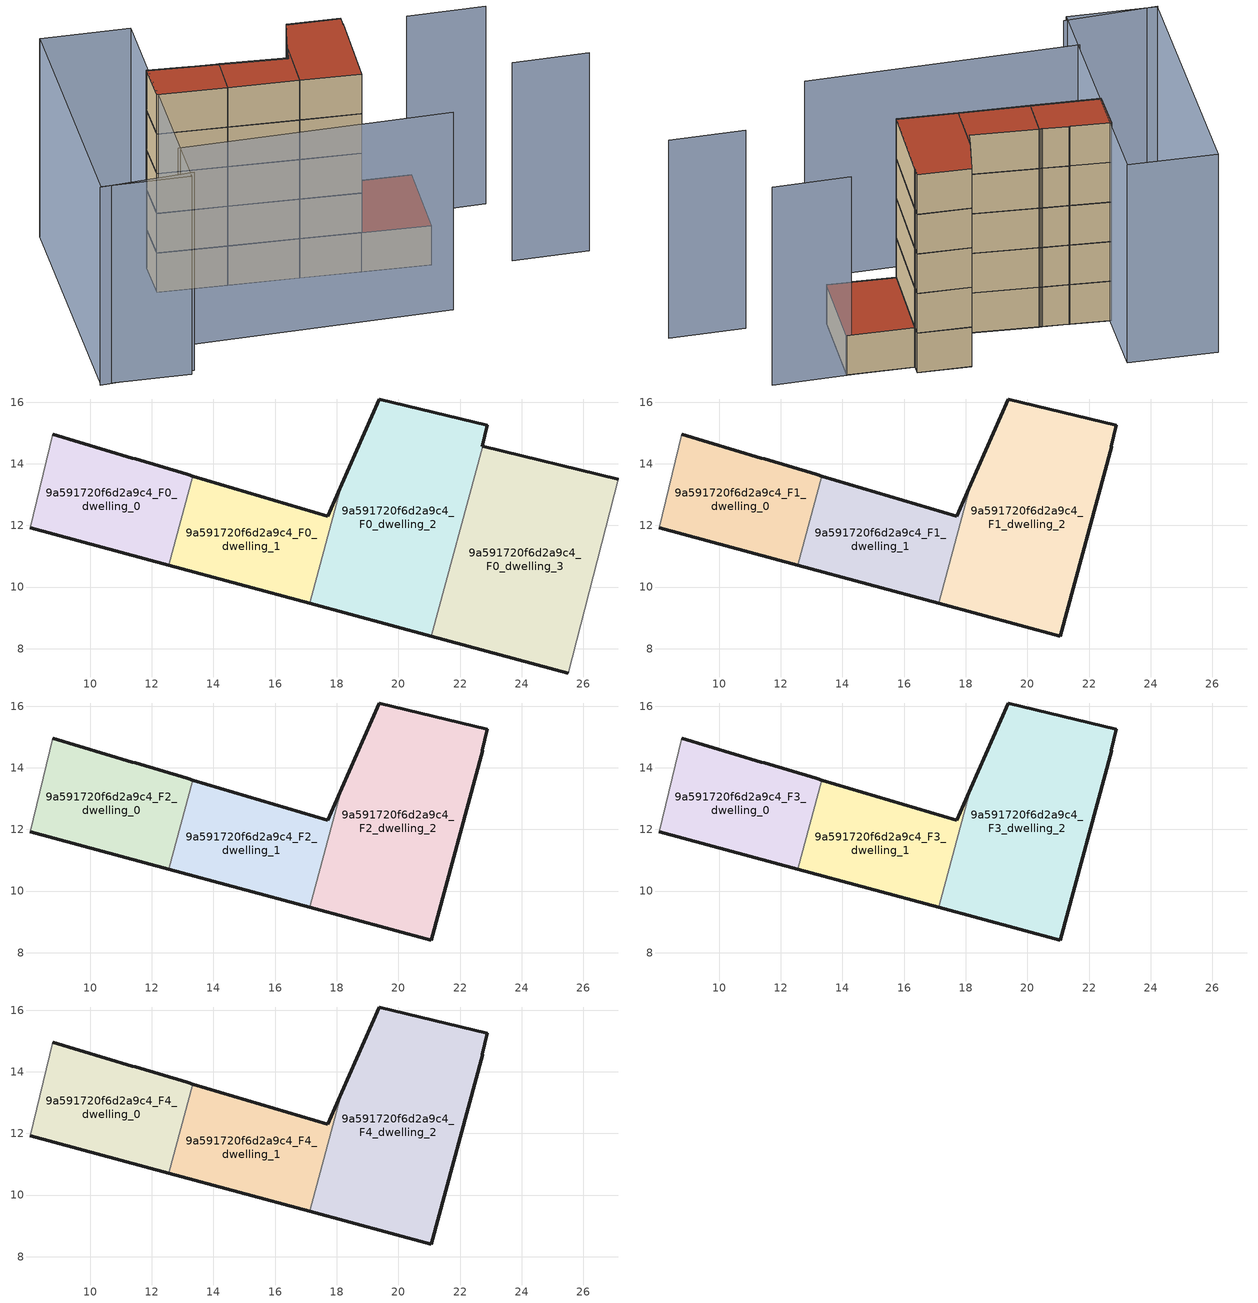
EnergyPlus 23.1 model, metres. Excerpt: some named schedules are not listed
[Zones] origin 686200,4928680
9a591720f6d2a9c4_F0_dwelling_0
 floor ground (EU_floor_Construction): 12.56,10.72 13.33,13.6 13.19,13.64 13.14,13.66 11.47,14.16 11.37,14.19 8.78,14.96 8.06,11.93 z0
 wall outside (EU_wall_Construction): 8.78,14.96 11.37,14.19 11.47,14.16 13.14,13.66 13.19,13.64 13.33,13.6 / 12.56,10.72 8.06,11.93 z0:3
 wall adiabatic (EU_wall_Construction): 8.06,11.93 8.78,14.96 z0:3
 wall to 9a591720f6d2a9c4_F0_dwelling_1 (EU_wall_Construction): 13.33,13.6 12.56,10.72 z0:3
9a591720f6d2a9c4_F0_dwelling_1
 floor ground (EU_floor_Construction): 17.13,9.48 18.17,13.34 17.71,12.29 13.33,13.6 12.56,10.72 z0
 wall outside (EU_wall_Construction): 17.13,9.48 12.56,10.72 / 13.33,13.6 17.71,12.29 18.17,13.34 z0:3
 wall to 9a591720f6d2a9c4_F0_dwelling_2 (EU_wall_Construction): 18.17,13.34 17.13,9.48 z0:3
9a591720f6d2a9c4_F0_dwelling_2
 floor ground (EU_floor_Construction): 21.07,8.41 22.74,14.57 22.72,14.57 22.89,15.25 19.39,16.1 18.17,13.34 17.13,9.48 z0
 wall outside (EU_wall_Construction): 21.07,8.41 17.13,9.48 / 18.17,13.34 19.39,16.1 22.89,15.25 22.72,14.57 22.74,14.57 z0:3
 wall to 9a591720f6d2a9c4_F0_dwelling_3 (EU_wall_Construction): 22.74,14.57 21.08,8.41 z0:3
9a591720f6d2a9c4_F0_dwelling_3
 floor ground (EU_floor_Construction): 25.51,7.21 27.13,13.5 22.74,14.57 21.07,8.41 z0
 wall outside (EU_wall_Construction): 25.51,7.21 21.07,8.41 / 22.74,14.57 27.13,13.5 z0:3
 wall adiabatic (EU_wall_Construction): 27.13,13.5 25.51,7.21 z0:3
 roof outside (EU_roof_Construction): 27.13,13.5 25.51,7.21 21.07,8.41 22.74,14.57 z3
9a591720f6d2a9c4_F1_dwelling_0
 floor to 9a591720f6d2a9c4_F0_dwelling_0 (EU_floor_Construction): 12.56,10.72 13.33,13.6 13.19,13.64 13.14,13.66 11.47,14.16 11.37,14.19 8.78,14.96 8.06,11.93 z3
 wall outside (EU_wall_Construction): 8.78,14.96 11.37,14.19 11.47,14.16 13.14,13.66 13.19,13.64 13.33,13.6 / 12.56,10.72 8.06,11.93 z3:6
 wall adiabatic (EU_wall_Construction): 8.06,11.93 8.78,14.96 z3:6
 wall to 9a591720f6d2a9c4_F1_dwelling_1 (EU_wall_Construction): 13.33,13.6 12.56,10.72 z3:6
9a591720f6d2a9c4_F1_dwelling_1
 floor to 9a591720f6d2a9c4_F0_dwelling_1 (EU_floor_Construction): 17.13,9.48 18.17,13.34 17.71,12.29 13.33,13.6 12.56,10.72 z3
 wall outside (EU_wall_Construction): 17.13,9.48 12.56,10.72 / 13.33,13.6 17.71,12.29 18.17,13.34 z3:6
 wall to 9a591720f6d2a9c4_F1_dwelling_2 (EU_wall_Construction): 18.17,13.34 17.13,9.48 z3:6
9a591720f6d2a9c4_F1_dwelling_2
 floor to 9a591720f6d2a9c4_F0_dwelling_2 (EU_floor_Construction): 21.07,8.41 22.74,14.57 22.72,14.57 22.89,15.25 19.39,16.1 18.17,13.34 17.13,9.48 z3
 wall outside (EU_wall_Construction): 18.17,13.34 19.39,16.1 22.89,15.25 22.72,14.57 22.74,14.57 21.07,8.41 17.13,9.48 z3:6
9a591720f6d2a9c4_F2_dwelling_0
 floor to 9a591720f6d2a9c4_F1_dwelling_0 (EU_floor_Construction): 12.56,10.72 13.33,13.6 13.19,13.64 13.14,13.66 11.47,14.16 11.37,14.19 8.78,14.96 8.06,11.93 z6
 wall outside (EU_wall_Construction): 8.78,14.96 11.37,14.19 11.47,14.16 13.14,13.66 13.19,13.64 13.33,13.6 / 12.56,10.72 8.06,11.93 z6:9
 wall adiabatic (EU_wall_Construction): 8.06,11.93 8.78,14.96 z6:9
 wall to 9a591720f6d2a9c4_F2_dwelling_1 (EU_wall_Construction): 13.33,13.6 12.56,10.72 z6:9
9a591720f6d2a9c4_F2_dwelling_1
 floor to 9a591720f6d2a9c4_F1_dwelling_1 (EU_floor_Construction): 17.13,9.48 18.17,13.34 17.71,12.29 13.33,13.6 12.56,10.72 z6
 wall outside (EU_wall_Construction): 17.13,9.48 12.56,10.72 / 13.33,13.6 17.71,12.29 18.17,13.34 z6:9
 wall to 9a591720f6d2a9c4_F2_dwelling_2 (EU_wall_Construction): 18.17,13.34 17.13,9.48 z6:9
9a591720f6d2a9c4_F2_dwelling_2
 floor to 9a591720f6d2a9c4_F1_dwelling_2 (EU_floor_Construction): 21.07,8.41 22.74,14.57 22.72,14.57 22.89,15.25 19.39,16.1 18.17,13.34 17.13,9.48 z6
 wall outside (EU_wall_Construction): 18.17,13.34 19.39,16.1 22.89,15.25 22.72,14.57 22.74,14.57 21.07,8.41 17.13,9.48 z6:9
9a591720f6d2a9c4_F3_dwelling_0
 floor to 9a591720f6d2a9c4_F2_dwelling_0 (EU_floor_Construction): 12.56,10.72 13.33,13.6 13.19,13.64 13.14,13.66 11.47,14.16 11.37,14.19 8.78,14.96 8.06,11.93 z9
 wall outside (EU_wall_Construction): 8.78,14.96 11.37,14.19 11.47,14.16 13.14,13.66 13.19,13.64 13.33,13.6 / 12.56,10.72 8.06,11.93 z9:12
 wall adiabatic (EU_wall_Construction): 8.06,11.93 8.78,14.96 z9:12
 wall to 9a591720f6d2a9c4_F3_dwelling_1 (EU_wall_Construction): 13.33,13.6 12.56,10.72 z9:12
9a591720f6d2a9c4_F3_dwelling_1
 floor to 9a591720f6d2a9c4_F2_dwelling_1 (EU_floor_Construction): 17.13,9.48 18.17,13.34 17.71,12.29 13.33,13.6 12.56,10.72 z9
 wall outside (EU_wall_Construction): 17.13,9.48 12.56,10.72 / 13.33,13.6 17.71,12.29 18.17,13.34 z9:12
 wall to 9a591720f6d2a9c4_F3_dwelling_2 (EU_wall_Construction): 18.17,13.34 17.13,9.48 z9:12
9a591720f6d2a9c4_F3_dwelling_2
 floor to 9a591720f6d2a9c4_F2_dwelling_2 (EU_floor_Construction): 21.07,8.41 22.74,14.57 22.72,14.57 22.89,15.25 19.39,16.1 18.17,13.34 17.13,9.48 z9
 wall outside (EU_wall_Construction): 18.17,13.34 19.39,16.1 22.89,15.25 22.72,14.57 22.74,14.57 21.07,8.41 17.13,9.48 z9:12
9a591720f6d2a9c4_F4_dwelling_0
 floor to 9a591720f6d2a9c4_F3_dwelling_0 (EU_floor_Construction): 12.56,10.72 13.33,13.6 13.19,13.64 13.14,13.66 11.47,14.16 11.37,14.19 8.78,14.96 8.06,11.93 z12
 wall outside (EU_wall_Construction): 8.78,14.96 11.37,14.19 11.47,14.16 13.14,13.66 13.19,13.64 13.33,13.6 / 12.56,10.72 8.06,11.93 z12:15
 wall adiabatic (EU_wall_Construction): 8.06,11.93 8.78,14.96 z12:15
 wall to 9a591720f6d2a9c4_F4_dwelling_1 (EU_wall_Construction): 13.33,13.6 12.56,10.72 z12:15
 roof outside (EU_roof_Construction): 13.14,13.66 13.19,13.64 13.33,13.6 12.56,10.72 8.06,11.93 8.78,14.96 11.37,14.19 11.47,14.16 z15
9a591720f6d2a9c4_F4_dwelling_1
 floor to 9a591720f6d2a9c4_F3_dwelling_1 (EU_floor_Construction): 17.13,9.48 18.17,13.34 17.71,12.29 13.33,13.6 12.56,10.72 z12
 wall outside (EU_wall_Construction): 17.13,9.48 12.56,10.72 / 13.33,13.6 17.71,12.29 18.17,13.34 z12:15
 wall to 9a591720f6d2a9c4_F4_dwelling_2 (EU_wall_Construction): 18.17,13.34 17.13,9.48 z12:15
 roof outside (EU_roof_Construction): 18.17,13.34 17.13,9.48 12.56,10.72 13.33,13.6 17.71,12.29 z15
9a591720f6d2a9c4_F4_dwelling_2
 floor to 9a591720f6d2a9c4_F3_dwelling_2 (EU_floor_Construction): 21.07,8.41 22.74,14.57 22.72,14.57 22.89,15.25 19.39,16.1 18.17,13.34 17.13,9.48 z12
 wall outside (EU_wall_Construction): 18.17,13.34 19.39,16.1 22.89,15.25 22.72,14.57 22.74,14.57 21.07,8.41 17.13,9.48 z12:15
 roof outside (EU_roof_Construction): 22.89,15.25 22.72,14.57 22.74,14.57 21.07,8.41 17.13,9.48 18.17,13.34 19.39,16.1 z15
shading: 6.39,5.36 24.34,1.62 / -0.24,3.28 6.03,2.24 / 30.42,5.41 35.46,4.38 / 26.83,13.56 31.98,12.49 / 10.15,20.04 5.68,1.88 / 5.68,1.88 -0.17,3.32 / -0.17,3.32 4.3,21.48 / 4.3,21.48 10.15,20.04 z0:15
[Building]
EU S2 Campaign: North Axis=0; Terrain=City; Solar Distribution=FullExterior
[Site:Location]
Bologna: Latitude=44.5; Longitude=11.25; Time Zone=1; Elevation=37
[SizingPeriod:WeatherFileDays]
AnnualSizingPeriod: Begin Month=1; Begin Day of Month=1; End Month=12; End Day of Month=31; Day of Week for Start Day=Monday; Use Weather File Daylight Saving Period=No; Use Weather File Rain and Snow Indicators=No
[MATERIAL]
EU_InternalMass_Material: Roughness=MediumRough; Thickness=0.1; Conductivity=1; Density=1800; Specific Heat=900; Thermal Absorptance=0.9; Solar Absorptance=0.7; Visible Absorptance=0.7
[MATERIAL:NOMASS] Roughness=MediumRough; Thermal Absorptance=0.9; Solar Absorptance=0.7; Visible Absorptance=0.7
Name | Thermal Resistance
EU_wall_NoMass | 0.905828
EU_roof_NoMass | 0.37593
EU_floor_NoMass | 0.67114
[CONSTRUCTION]
EU_wall_Construction: EU_wall_NoMass
EU_roof_Construction: EU_roof_NoMass
EU_floor_Construction: EU_floor_NoMass
EU_InternalMass_Construction: EU_InternalMass_Material
[ZONE] Type=1; Multiplier=1; Ceiling Height=autocalculate; Floor Area=autocalculate; Part of Total Floor Area=Yes
Name | Volume
9a591720f6d2a9c4_F0_dwelling_0 | 43.0488
9a591720f6d2a9c4_F1_dwelling_0; 9a591720f6d2a9c4_F2_dwelling_0; 9a591720f6d2a9c4_F3_dwelling_0; 9a591720f6d2a9c4_F4_dwelling_0 | 43.0466
9a591720f6d2a9c4_F0_dwelling_1; 9a591720f6d2a9c4_F1_dwelling_1; 9a591720f6d2a9c4_F2_dwelling_1; 9a591720f6d2a9c4_F3_dwelling_1; 9a591720f6d2a9c4_F4_dwelling_1 | 41.8433
9a591720f6d2a9c4_F0_dwelling_2 | 84.1165
9a591720f6d2a9c4_F1_dwelling_2; 9a591720f6d2a9c4_F2_dwelling_2; 9a591720f6d2a9c4_F3_dwelling_2; 9a591720f6d2a9c4_F4_dwelling_2 | 84.1179
9a591720f6d2a9c4_F0_dwelling_3 | 87.9463
[INTERNALMASS] Construction=EU_InternalMass_Construction
Name | Zone or ZoneList | Surface Area
9a591720f6d2a9c4_F0_dwelling_0_EU_InternalMass | 9a591720f6d2a9c4_F0_dwelling_0 | 14.3484
9a591720f6d2a9c4_F0_dwelling_1_EU_InternalMass | 9a591720f6d2a9c4_F0_dwelling_1 | 13.9479
9a591720f6d2a9c4_F0_dwelling_2_EU_InternalMass | 9a591720f6d2a9c4_F0_dwelling_2 | 28.0405
9a591720f6d2a9c4_F0_dwelling_3_EU_InternalMass | 9a591720f6d2a9c4_F0_dwelling_3 | 29.3158
9a591720f6d2a9c4_F1_dwelling_0_EU_InternalMass | 9a591720f6d2a9c4_F1_dwelling_0 | 18.147
9a591720f6d2a9c4_F1_dwelling_1_EU_InternalMass | 9a591720f6d2a9c4_F1_dwelling_1 | 33.8113
9a591720f6d2a9c4_F1_dwelling_2_EU_InternalMass | 9a591720f6d2a9c4_F1_dwelling_2 | 33.7007
9a591720f6d2a9c4_F2_dwelling_0_EU_InternalMass | 9a591720f6d2a9c4_F2_dwelling_0 | 18.147
9a591720f6d2a9c4_F2_dwelling_1_EU_InternalMass | 9a591720f6d2a9c4_F2_dwelling_1 | 33.8113
9a591720f6d2a9c4_F2_dwelling_2_EU_InternalMass | 9a591720f6d2a9c4_F2_dwelling_2 | 33.7007
9a591720f6d2a9c4_F3_dwelling_0_EU_InternalMass | 9a591720f6d2a9c4_F3_dwelling_0 | 18.147
9a591720f6d2a9c4_F3_dwelling_1_EU_InternalMass | 9a591720f6d2a9c4_F3_dwelling_1 | 33.8113
9a591720f6d2a9c4_F3_dwelling_2_EU_InternalMass | 9a591720f6d2a9c4_F3_dwelling_2 | 33.7007
9a591720f6d2a9c4_F4_dwelling_0_EU_InternalMass | 9a591720f6d2a9c4_F4_dwelling_0 | 18.147
9a591720f6d2a9c4_F4_dwelling_1_EU_InternalMass | 9a591720f6d2a9c4_F4_dwelling_1 | 33.8113
9a591720f6d2a9c4_F4_dwelling_2_EU_InternalMass | 9a591720f6d2a9c4_F4_dwelling_2 | 33.7007
[OTHEREQUIPMENT] Fuel Type=Electricity; Design Level Calculation Method=Watts/Area; Power per Zone Floor Area=1; Fraction Latent=0; Fraction Radiant=0; Fraction Lost=0; Carbon Dioxide Generation Rate=0; EndUse Subcategory=EU_Step8_InternalGains
Name | Zone or ZoneList or Space or SpaceList | Schedule
EU_Step8_InternalGain_9a591720f6d2a9c4_F0_dwelling_0_f000 | 9a591720f6d2a9c4_F0_dwelling_0 | EU_Step8_GainSchedule_9a591720f6d2a9c4_F0_dwelling_0_f000
EU_Step8_InternalGain_9a591720f6d2a9c4_F0_dwelling_1_f000 | 9a591720f6d2a9c4_F0_dwelling_1 | EU_Step8_GainSchedule_9a591720f6d2a9c4_F0_dwelling_1_f000
EU_Step8_InternalGain_9a591720f6d2a9c4_F0_dwelling_2_f000 | 9a591720f6d2a9c4_F0_dwelling_2 | EU_Step8_GainSchedule_9a591720f6d2a9c4_F0_dwelling_2_f000
EU_Step8_InternalGain_9a591720f6d2a9c4_F0_dwelling_3_f000 | 9a591720f6d2a9c4_F0_dwelling_3 | EU_Step8_GainSchedule_9a591720f6d2a9c4_F0_dwelling_3_f000
EU_Step8_InternalGain_9a591720f6d2a9c4_F1_dwelling_0_f000 | 9a591720f6d2a9c4_F1_dwelling_0 | EU_Step8_GainSchedule_9a591720f6d2a9c4_F1_dwelling_0_f000
EU_Step8_InternalGain_9a591720f6d2a9c4_F1_dwelling_1_f000 | 9a591720f6d2a9c4_F1_dwelling_1 | EU_Step8_GainSchedule_9a591720f6d2a9c4_F1_dwelling_1_f000
EU_Step8_InternalGain_9a591720f6d2a9c4_F1_dwelling_2_f000 | 9a591720f6d2a9c4_F1_dwelling_2 | EU_Step8_GainSchedule_9a591720f6d2a9c4_F1_dwelling_2_f000
EU_Step8_InternalGain_9a591720f6d2a9c4_F2_dwelling_0_f000 | 9a591720f6d2a9c4_F2_dwelling_0 | EU_Step8_GainSchedule_9a591720f6d2a9c4_F2_dwelling_0_f000
EU_Step8_InternalGain_9a591720f6d2a9c4_F2_dwelling_1_f000 | 9a591720f6d2a9c4_F2_dwelling_1 | EU_Step8_GainSchedule_9a591720f6d2a9c4_F2_dwelling_1_f000
EU_Step8_InternalGain_9a591720f6d2a9c4_F2_dwelling_2_f000 | 9a591720f6d2a9c4_F2_dwelling_2 | EU_Step8_GainSchedule_9a591720f6d2a9c4_F2_dwelling_2_f000
EU_Step8_InternalGain_9a591720f6d2a9c4_F3_dwelling_0_f000 | 9a591720f6d2a9c4_F3_dwelling_0 | EU_Step8_GainSchedule_9a591720f6d2a9c4_F3_dwelling_0_f000
EU_Step8_InternalGain_9a591720f6d2a9c4_F3_dwelling_1_f000 | 9a591720f6d2a9c4_F3_dwelling_1 | EU_Step8_GainSchedule_9a591720f6d2a9c4_F3_dwelling_1_f000
EU_Step8_InternalGain_9a591720f6d2a9c4_F3_dwelling_2_f000 | 9a591720f6d2a9c4_F3_dwelling_2 | EU_Step8_GainSchedule_9a591720f6d2a9c4_F3_dwelling_2_f000
EU_Step8_InternalGain_9a591720f6d2a9c4_F4_dwelling_0_f000 | 9a591720f6d2a9c4_F4_dwelling_0 | EU_Step8_GainSchedule_9a591720f6d2a9c4_F4_dwelling_0_f000
EU_Step8_InternalGain_9a591720f6d2a9c4_F4_dwelling_1_f000 | 9a591720f6d2a9c4_F4_dwelling_1 | EU_Step8_GainSchedule_9a591720f6d2a9c4_F4_dwelling_1_f000
EU_Step8_InternalGain_9a591720f6d2a9c4_F4_dwelling_2_f000 | 9a591720f6d2a9c4_F4_dwelling_2 | EU_Step8_GainSchedule_9a591720f6d2a9c4_F4_dwelling_2_f000
[ZONEVENTILATION:DESIGNFLOWRATE] Schedule=EU_AlwaysOn; Design Flow Rate Calculation Method=AirChanges/Hour; Air Changes per Hour=0.73129; Ventilation Type=Natural; Fan Pressure Rise=0; Fan Total Efficiency=1; Constant Term Coefficient=1; Temperature Term Coefficient=0; Velocity Term Coefficient=0; Velocity Squared Term Coefficient=0; Minimum Indoor Temperature=-100; Maximum Indoor Temperature=100; Delta Temperature=-100; Minimum Outdoor Temperature=-100; Maximum Outdoor Temperature=100; Maximum Wind Speed=40
Name | Zone or ZoneList or Space or SpaceList
EU_ConstantAir_9a591720f6d2a9c4_F0_dwelling_0 | 9a591720f6d2a9c4_F0_dwelling_0
EU_ConstantAir_9a591720f6d2a9c4_F0_dwelling_1 | 9a591720f6d2a9c4_F0_dwelling_1
EU_ConstantAir_9a591720f6d2a9c4_F0_dwelling_2 | 9a591720f6d2a9c4_F0_dwelling_2
EU_ConstantAir_9a591720f6d2a9c4_F0_dwelling_3 | 9a591720f6d2a9c4_F0_dwelling_3
EU_ConstantAir_9a591720f6d2a9c4_F1_dwelling_0 | 9a591720f6d2a9c4_F1_dwelling_0
EU_ConstantAir_9a591720f6d2a9c4_F1_dwelling_1 | 9a591720f6d2a9c4_F1_dwelling_1
EU_ConstantAir_9a591720f6d2a9c4_F1_dwelling_2 | 9a591720f6d2a9c4_F1_dwelling_2
EU_ConstantAir_9a591720f6d2a9c4_F2_dwelling_0 | 9a591720f6d2a9c4_F2_dwelling_0
EU_ConstantAir_9a591720f6d2a9c4_F2_dwelling_1 | 9a591720f6d2a9c4_F2_dwelling_1
EU_ConstantAir_9a591720f6d2a9c4_F2_dwelling_2 | 9a591720f6d2a9c4_F2_dwelling_2
EU_ConstantAir_9a591720f6d2a9c4_F3_dwelling_0 | 9a591720f6d2a9c4_F3_dwelling_0
EU_ConstantAir_9a591720f6d2a9c4_F3_dwelling_1 | 9a591720f6d2a9c4_F3_dwelling_1
EU_ConstantAir_9a591720f6d2a9c4_F3_dwelling_2 | 9a591720f6d2a9c4_F3_dwelling_2
EU_ConstantAir_9a591720f6d2a9c4_F4_dwelling_0 | 9a591720f6d2a9c4_F4_dwelling_0
EU_ConstantAir_9a591720f6d2a9c4_F4_dwelling_1 | 9a591720f6d2a9c4_F4_dwelling_1
EU_ConstantAir_9a591720f6d2a9c4_F4_dwelling_2 | 9a591720f6d2a9c4_F4_dwelling_2
[HVACTEMPLATE:THERMOSTAT] Constant Heating Setpoint=20; Constant Cooling Setpoint=50
EU_HeatOnly_9a591720f6d2a9c4_F0_dwelling_0; EU_HeatOnly_9a591720f6d2a9c4_F0_dwelling_1; EU_HeatOnly_9a591720f6d2a9c4_F0_dwelling_2; EU_HeatOnly_9a591720f6d2a9c4_F0_dwelling_3; EU_HeatOnly_9a591720f6d2a9c4_F1_dwelling_0; EU_HeatOnly_9a591720f6d2a9c4_F1_dwelling_1; EU_HeatOnly_9a591720f6d2a9c4_F1_dwelling_2; EU_HeatOnly_9a591720f6d2a9c4_F2_dwelling_0; EU_HeatOnly_9a591720f6d2a9c4_F2_dwelling_1; EU_HeatOnly_9a591720f6d2a9c4_F2_dwelling_2; EU_HeatOnly_9a591720f6d2a9c4_F3_dwelling_0; EU_HeatOnly_9a591720f6d2a9c4_F3_dwelling_1; EU_HeatOnly_9a591720f6d2a9c4_F3_dwelling_2; EU_HeatOnly_9a591720f6d2a9c4_F4_dwelling_0; EU_HeatOnly_9a591720f6d2a9c4_F4_dwelling_1; EU_HeatOnly_9a591720f6d2a9c4_F4_dwelling_2
[HVACTEMPLATE:ZONE:IDEALLOADSAIRSYSTEM] System Availability Schedule=EU_AlwaysOn; Maximum Heating Supply Air Temperature=50; Minimum Cooling Supply Air Temperature=13; Maximum Heating Supply Air Humidity Ratio=0.0156; Minimum Cooling Supply Air Humidity Ratio=0.0077; Heating Limit=NoLimit; Cooling Limit=NoLimit; Heating Availability Schedule=EU_AlwaysOn; Cooling Availability Schedule=EU_CoolingOff; Dehumidification Control Type=ConstantSensibleHeatRatio; Cooling Sensible Heat Ratio=0.7; Dehumidification Setpoint=60; Humidification Control Type=None; Humidification Setpoint=30; Outdoor Air Method=None; Outdoor Air Flow Rate per Person=0.00944; Outdoor Air Flow Rate per Zone Floor Area=0; Outdoor Air Flow Rate per Zone=0; Demand Controlled Ventilation Type=None; Outdoor Air Economizer Type=NoEconomizer; Heat Recovery Type=None; Sensible Heat Recovery Effectiveness=0.7; Latent Heat Recovery Effectiveness=0.65
Name | Template Thermostat
9a591720f6d2a9c4_F0_dwelling_0 | EU_HeatOnly_9a591720f6d2a9c4_F0_dwelling_0
9a591720f6d2a9c4_F0_dwelling_1 | EU_HeatOnly_9a591720f6d2a9c4_F0_dwelling_1
9a591720f6d2a9c4_F0_dwelling_2 | EU_HeatOnly_9a591720f6d2a9c4_F0_dwelling_2
9a591720f6d2a9c4_F0_dwelling_3 | EU_HeatOnly_9a591720f6d2a9c4_F0_dwelling_3
9a591720f6d2a9c4_F1_dwelling_0 | EU_HeatOnly_9a591720f6d2a9c4_F1_dwelling_0
